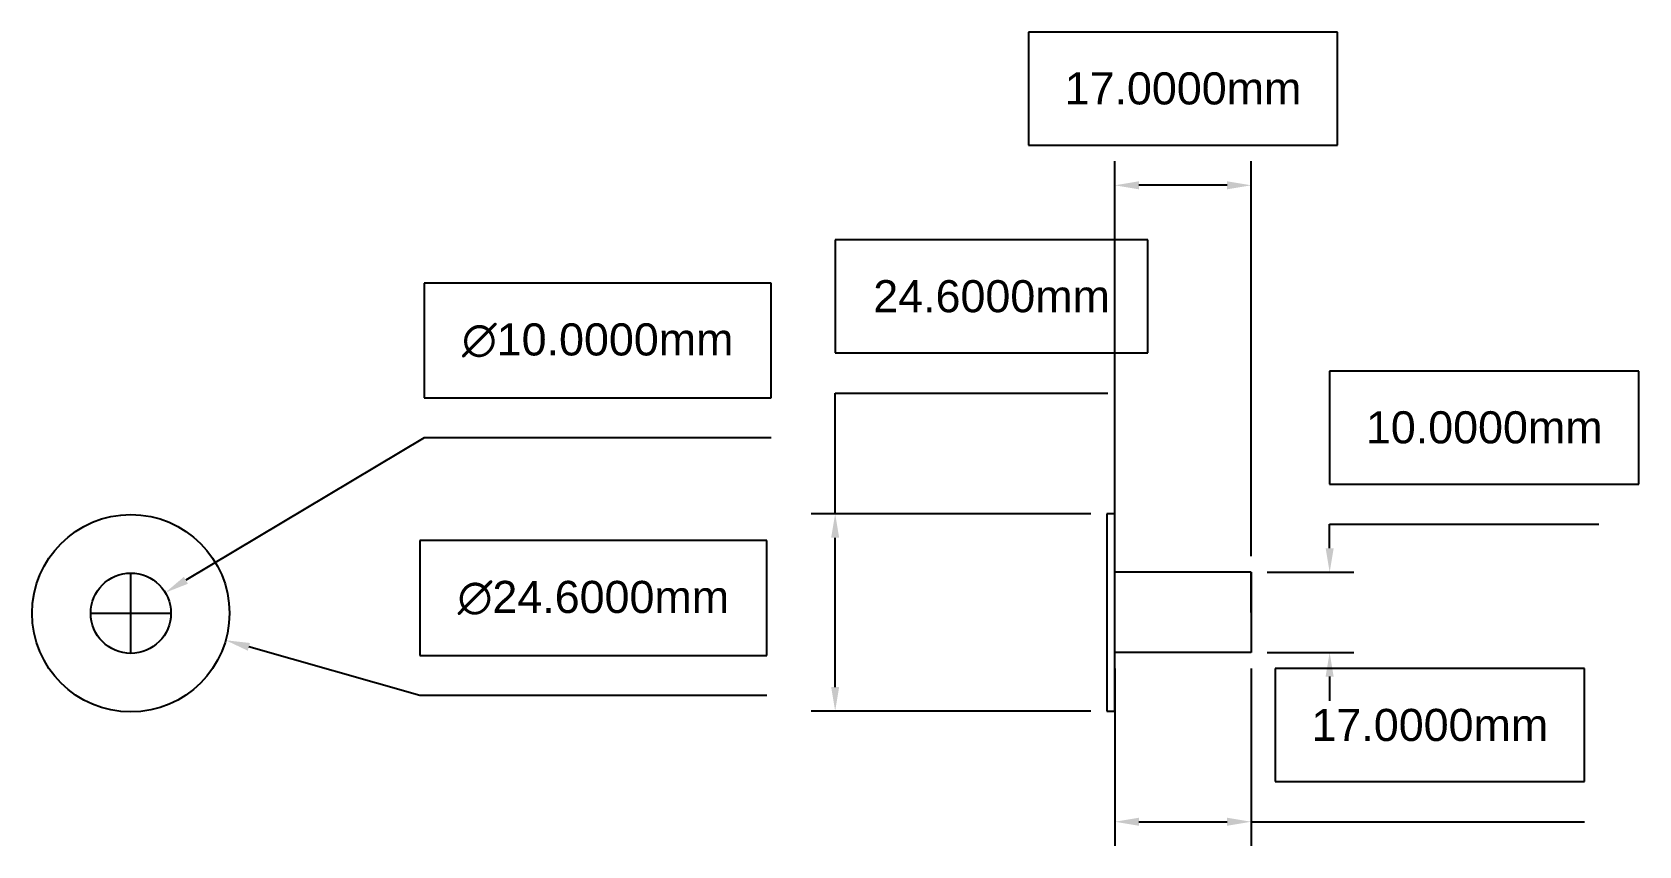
# Model space of a CAD drawing. Header units: millimetres. Extents: x 5 to 205, y 35 to 137.
import ezdxf

# ---------------------------------------------------------------- set-up
doc = ezdxf.new("R2010")
doc.units = ezdxf.units.MM
doc.header["$MEASUREMENT"] = 0
doc.layers.add('COTE', color=114, linetype='Continuous', lineweight=35)
doc.layers.add('NITURI', color=9, linetype='Continuous')
doc.styles.get("Standard").update_dxf_attribs({"font": 'arial.ttf'})
doc.dimstyles.new('AERO_DIM', dxfattribs={"dimtxt": 40, "dimasz": 30, "dimexe": 3, "dimexo": 2, "dimgap": -5, "dimtad": 1, "dimtih": 1, "dimtoh": 1, "dimdec": 4, "dimzin": 0, "dimdsep": 46, "dimtxsty": 'Standard', "dimcen": 5, "dimadec": 0, "dimazin": 0, "dimtfac": 1, "dimtdec": 4, "dimtofl": 0, "dimtmove": 0, "dimatfit": 3, "dimfxl": 1, "dimtolj": 1, "dimtzin": 0, "dimarcsym": 0})

# ---------------------------------------------------------------- blocks, each defined once
blk = doc.blocks.new('*D1')
at = {"layer": 'COTE', "color": 0, "lineweight": -2, "transparency": 16777216}
for p, q in [((96.94, 105.3), (53.67, 105.3)), ((53.67, 105.3), (53.67, 91)), ((96.94, 91), (96.94, 105.3)), ((53.67, 91), (96.94, 91)), ((53.67, 86), (23.98, 68.26)), ((96.94, 86), (53.67, 86)), ((17.11, 59.16), (17.11, 69.16)), ((12.11, 64.16), (22.11, 64.16))]:
    blk.add_line(p, q, dxfattribs=at)
at = {"layer": 'COTE', "color": 0, "transparency": 16777216}
blk.add_solid([(23.72, 68.69), (24.23, 67.83), (21.4, 66.72)], dxfattribs=at)
at = {"layer": 'Defpoints', "color": 0, "transparency": 16777216}
for p in [(21.4, 66.72), (12.82, 61.59)]:
    blk.add_point(p, dxfattribs=at)
at = {"layer": 'COTE', "color": 0, "transparency": 16777216, "insert": (75.31, 98.15), "char_height": 4, "attachment_point": 5}
blk.add_mtext('\\A1;∅10.0000mm', dxfattribs=at)
blk = doc.blocks.new('*D2')
at = {"layer": 'COTE', "color": 0, "lineweight": -2, "transparency": 16777216}
for p, q in [((96.4, 73.21), (53.13, 73.21)), ((53.13, 73.21), (53.13, 58.9)), ((96.4, 58.9), (96.4, 73.21)), ((17.11, 59.16), (17.11, 69.16)), ((12.11, 64.16), (22.11, 64.16)), ((53.13, 53.9), (31.82, 59.97)), ((53.13, 58.9), (96.4, 58.9)), ((96.4, 53.9), (53.13, 53.9))]:
    blk.add_line(p, q, dxfattribs=at)
at = {"layer": 'COTE', "color": 0, "transparency": 16777216}
blk.add_solid([(31.96, 60.45), (31.69, 59.49), (28.94, 60.79)], dxfattribs=at)
at = {"layer": 'Defpoints', "color": 0, "transparency": 16777216}
for p in [(5.28, 67.52), (28.94, 60.79)]:
    blk.add_point(p, dxfattribs=at)
at = {"layer": 'COTE', "color": 0, "transparency": 16777216, "insert": (74.77, 66.06), "char_height": 4, "attachment_point": 5}
blk.add_mtext('\\A1;∅24.6000mm', dxfattribs=at)
blk = doc.blocks.new('*D3')
at = {"layer": 'COTE', "color": 0, "lineweight": -2, "transparency": 16777216}
for p, q in [((167.54, 136.58), (129, 136.58)), ((129, 136.58), (129, 122.49)), ((167.54, 122.49), (167.54, 136.58)), ((129, 122.49), (167.54, 122.49)), ((139.77, 71.26), (139.77, 120.49)), ((156.77, 71.26), (156.77, 120.49)), ((153.77, 117.49), (142.77, 117.49))]:
    blk.add_line(p, q, dxfattribs=at)
at = {"layer": 'COTE', "color": 0, "transparency": 16777216}
for points in [[(142.77, 117.99), (142.77, 116.99), (139.77, 117.49)], [(153.77, 117.99), (153.77, 116.99), (156.77, 117.49)]]:
    blk.add_solid(points, dxfattribs=at)
at = {"layer": 'Defpoints', "color": 0, "transparency": 16777216}
for p in [(139.77, 117.49), (139.77, 69.26), (156.77, 69.26)]:
    blk.add_point(p, dxfattribs=at)
at = {"layer": 'COTE', "color": 0, "transparency": 16777216, "insert": (148.27, 129.54), "char_height": 4, "attachment_point": 5}
blk.add_mtext('\\A1;17.0000mm', dxfattribs=at)
blk = doc.blocks.new('*D4')
at = {"layer": 'COTE', "color": 0, "lineweight": -2, "transparency": 16777216}
for p, q in [((205.09, 94.34), (166.55, 94.34)), ((166.55, 94.34), (166.55, 80.26)), ((205.09, 80.26), (205.09, 94.34)), ((166.55, 80.26), (205.09, 80.26)), ((166.55, 72.26), (166.55, 75.26)), ((166.55, 75.26), (200.09, 75.26)), ((158.77, 69.26), (169.55, 69.26)), ((158.77, 59.26), (169.55, 59.26)), ((166.55, 56.26), (166.55, 53.26))]:
    blk.add_line(p, q, dxfattribs=at)
at = {"layer": 'COTE', "color": 0, "transparency": 16777216}
for points in [[(166.05, 72.26), (167.05, 72.26), (166.55, 69.26)], [(166.05, 56.26), (167.05, 56.26), (166.55, 59.26)]]:
    blk.add_solid(points, dxfattribs=at)
at = {"layer": 'Defpoints', "color": 0, "transparency": 16777216}
for p in [(156.77, 69.26), (166.55, 69.26), (156.77, 59.26)]:
    blk.add_point(p, dxfattribs=at)
at = {"layer": 'COTE', "color": 0, "transparency": 16777216, "insert": (185.82, 87.3), "char_height": 4, "attachment_point": 5}
blk.add_mtext('\\A1;10.0000mm', dxfattribs=at)
blk = doc.blocks.new('*D5')
at = {"layer": 'COTE', "color": 0, "lineweight": -2, "transparency": 16777216}
for p, q in [((143.9, 110.68), (104.91, 110.68)), ((104.91, 110.68), (104.91, 96.6)), ((143.9, 96.6), (143.9, 110.68)), ((104.91, 96.6), (143.9, 96.6)), ((104.91, 76.56), (104.91, 91.6)), ((104.91, 91.6), (138.9, 91.6)), ((136.77, 76.56), (101.91, 76.56)), ((104.91, 54.96), (104.91, 73.56)), ((136.77, 51.96), (101.91, 51.96))]:
    blk.add_line(p, q, dxfattribs=at)
at = {"layer": 'COTE', "color": 0, "transparency": 16777216}
for points in [[(104.41, 73.56), (105.41, 73.56), (104.91, 76.56)], [(104.41, 54.96), (105.41, 54.96), (104.91, 51.96)]]:
    blk.add_solid(points, dxfattribs=at)
at = {"layer": 'Defpoints', "color": 0, "transparency": 16777216}
for p in [(104.91, 76.56), (138.77, 76.56), (138.77, 51.96)]:
    blk.add_point(p, dxfattribs=at)
at = {"layer": 'COTE', "color": 0, "transparency": 16777216, "insert": (124.41, 103.64), "char_height": 4, "attachment_point": 5}
blk.add_mtext('\\A1;24.6000mm', dxfattribs=at)
blk = doc.blocks.new('*D6')
at = {"layer": 'COTE', "color": 0, "lineweight": -2, "transparency": 16777216}
for p, q in [((139.77, 57.26), (139.77, 35.17)), ((156.77, 57.26), (156.77, 35.17)), ((198.31, 57.25), (159.77, 57.25)), ((159.77, 57.25), (159.77, 43.17)), ((198.31, 43.17), (198.31, 57.25)), ((159.77, 43.17), (198.31, 43.17)), ((142.77, 38.17), (153.77, 38.17)), ((156.77, 38.17), (198.31, 38.17))]:
    blk.add_line(p, q, dxfattribs=at)
at = {"layer": 'COTE', "color": 0, "transparency": 16777216}
for points in [[(142.77, 38.67), (142.77, 37.67), (139.77, 38.17)], [(153.77, 38.67), (153.77, 37.67), (156.77, 38.17)]]:
    blk.add_solid(points, dxfattribs=at)
at = {"layer": 'Defpoints', "color": 0, "transparency": 16777216}
for p in [(139.77, 59.26), (156.77, 59.26), (156.77, 38.17)]:
    blk.add_point(p, dxfattribs=at)
at = {"layer": 'COTE', "color": 0, "transparency": 16777216, "insert": (179.04, 50.21), "char_height": 4, "attachment_point": 5}
blk.add_mtext('\\A1;17.0000mm', dxfattribs=at)

msp = doc.modelspace()

# ---------------------------------------------------------------- linework, layer by layer
at = {"layer": 'NITURI'}
for p, q in [((138.76786, 76.55655), (138.76786, 51.95655)), ((139.76786, 76.55655), (138.76786, 76.55655)), ((139.76786, 51.95655), (139.76786, 76.55655)), ((156.76786, 69.25655), (139.76786, 69.25655)), ((156.76786, 64.25655), (156.76786, 69.25655)), ((156.76786, 69.25655), (156.76786, 59.25655)), ((156.76786, 59.25655), (139.76786, 59.25655)), ((138.76786, 51.95655), (139.76786, 51.95655))]:
    msp.add_line(p, q, dxfattribs=at)
for radius in [12.3, 5]:
    msp.add_circle((17.10789, 64.15668), radius, dxfattribs=at)

# ---------------------------------------------------------------- dimensions: what is measured, and where the dimension line sits
at = {"layer": 'COTE'}
dim = msp.add_linear_dim(base=(139.76786, 117.49306), p1=(156.76786, 69.25655), p2=(139.76786, 69.25655), dimstyle='AERO_DIM', override={"dimtxt": 4, "dimasz": 3, "dimpost": 'mm'}, dxfattribs=at)
dim.commit()
dim.dimension.update_dxf_attribs({"geometry": '*D3', "text_midpoint": (148.26786, 117.49306), "dimtype": 160})
dim = msp.add_linear_dim(base=(104.9135, 76.55655), p1=(138.76786, 51.95655), p2=(138.76786, 76.55655), angle=90, dimstyle='AERO_DIM', override={"dimtxt": 4, "dimasz": 3, "dimpost": 'mm'}, dxfattribs=at)
dim.commit()
dim.dimension.update_dxf_attribs({"geometry": '*D5', "text_midpoint": (124.40599, 91.59884), "dimtype": 160})
for p1, p2, picture, middle in [((12.8153, 61.59276), (21.40048, 66.72059), '*D1', (75.30602, 85.9958)), ((5.27783, 67.52414), (28.93794, 60.78922), '*D2', (74.7662, 53.90235))]:
    dim = msp.add_diameter_dim_2p(p1=p1, p2=p2, dimstyle='AERO_DIM', override={"dimtxt": 4, "dimasz": 3, "dimpost": 'mm'}, dxfattribs=at)
    dim.commit()
    dim.dimension.update_dxf_attribs({"geometry": picture, "text_midpoint": middle, "dimtype": 163})
dim = msp.add_linear_dim(base=(166.55386, 69.25655), p1=(156.76786, 59.25655), p2=(156.76786, 69.25655), angle=90, dimstyle='AERO_DIM', override={"dimtxt": 4, "dimasz": 3, "dimpost": 'mm'}, dxfattribs=at)
dim.commit()
dim.dimension.update_dxf_attribs({"geometry": '*D4', "text_midpoint": (185.82398, 87.29884)})
dim = msp.add_linear_dim(base=(156.76786, 38.1663), p1=(139.76786, 59.25655), p2=(156.76786, 59.25655), dimstyle='AERO_DIM', override={"dimtxt": 4, "dimasz": 3, "dimpost": 'mm'}, dxfattribs=at)
dim.commit()
dim.dimension.update_dxf_attribs({"geometry": '*D6', "text_midpoint": (179.03798, 50.20859)})

doc.saveas('drawing.dxf')
